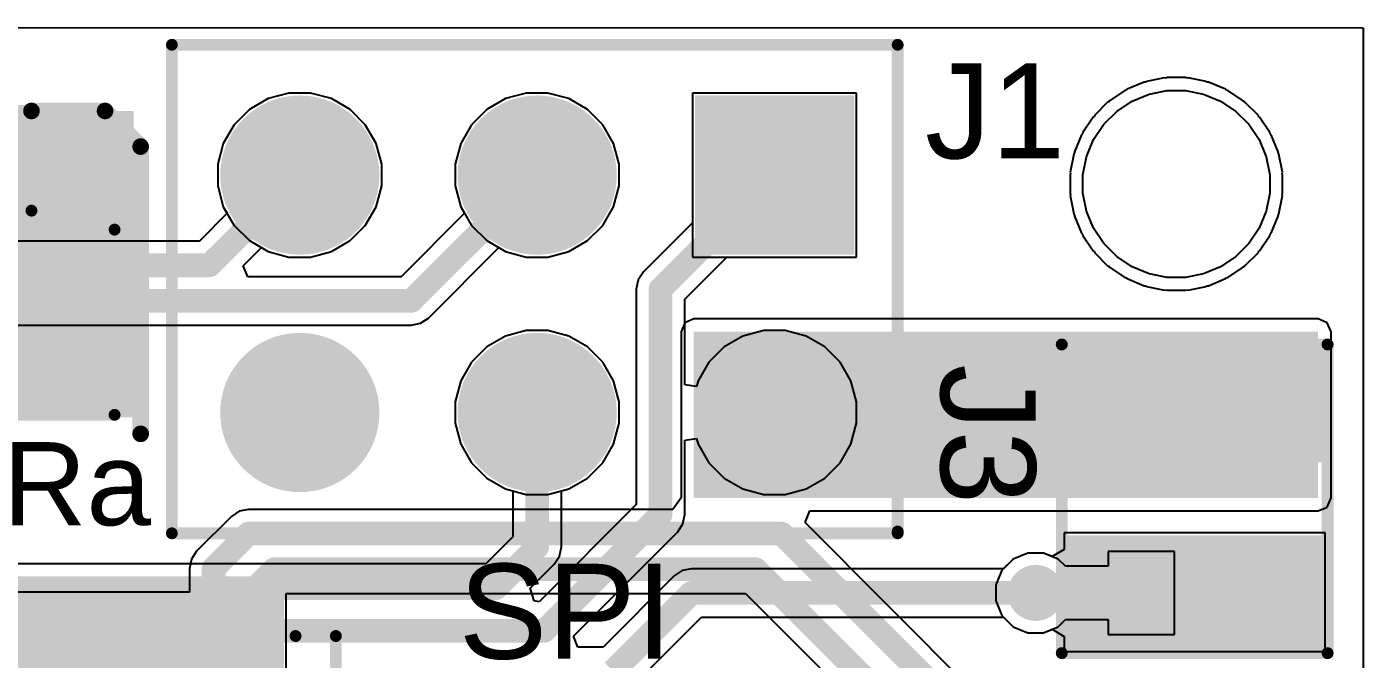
# Model space of a CAD drawing. Header units: millimetres. Extents: x -0.2 to 45, y 0 to 49.7.
# Drawn here: x 30.71 to 45.01, y 42.85 to 49.62 of the extents above; entities that cross this region are included whole.
import ezdxf

# ---------------------------------------------------------------- set-up
doc = ezdxf.new("R2010")
doc.units = ezdxf.units.MM
for name, color, linetype in [('BottomLayer', 5, 'Continuous'), ('BottomPaste', 16, 'Continuous'), ('BottomSolder', 6, 'Continuous'), ('MultiLayer', 9, 'Continuous'), ('PadHoleLayer', 156, 'Continuous'), ('TopLayer', 1, 'Continuous'), ('TopOverlay', 2, 'Continuous'), ('TopPaste', 8, 'Continuous'), ('TopSolder', 216, 'Continuous'), ('ViaHoleLayer', 16, 'Continuous')]:
    doc.layers.add(name, color=color, linetype=linetype)
doc.styles.add('Arial', font='', dxfattribs={"height": 0.2})
doc.styles.get('Arial').set_extended_font_data('Arial')

# ---------------------------------------------------------------- blocks, each defined once
blk = doc.blocks.new('24_QFN__4_4__32')
at = {"layer": 'TopLayer'}
for points in [[(-1.4, 1.525), (-1.4, 2.375), (-1.1, 2.375), (-1.1, 1.525)], [(-0.9, 1.525), (-0.9, 2.375), (-0.6, 2.375), (-0.6, 1.525)], [(-0.4, 1.525), (-0.4, 2.375), (-0.1, 2.375), (-0.1, 1.525)], [(0.1, 1.525), (0.1, 2.375), (0.4, 2.375), (0.4, 1.525)], [(0.6, 1.525), (0.6, 2.375), (0.9, 2.375), (0.9, 1.525)], [(1.1, 1.525), (1.1, 2.375), (1.4, 2.375), (1.4, 1.525)], [(-2.375, 1.4), (-1.525, 1.4), (-1.525, 1.1), (-2.375, 1.1)], [(1.525, 1.4), (2.375, 1.4), (2.375, 1.1), (1.525, 1.1)], [(-1.275, -1.275), (-1.275, 1.275), (1.275, 1.275), (1.275, -1.275)], [(-2.375, 0.9), (-1.525, 0.9), (-1.525, 0.6), (-2.375, 0.6)], [(1.525, 0.9), (2.375, 0.9), (2.375, 0.6), (1.525, 0.6)], [(-2.375, 0.4), (-1.525, 0.4), (-1.525, 0.1), (-2.375, 0.1)], [(1.525, 0.4), (2.375, 0.4), (2.375, 0.1), (1.525, 0.1)], [(-2.375, -0.1), (-1.525, -0.1), (-1.525, -0.4), (-2.375, -0.4)], [(1.525, -0.1), (2.375, -0.1), (2.375, -0.4), (1.525, -0.4)], [(-2.375, -0.6), (-1.525, -0.6), (-1.525, -0.9), (-2.375, -0.9)], [(1.525, -0.6), (2.375, -0.6), (2.375, -0.9), (1.525, -0.9)], [(-2.375, -1.1), (-1.525, -1.1), (-1.525, -1.4), (-2.375, -1.4)], [(1.525, -1.1), (2.375, -1.1), (2.375, -1.4), (1.525, -1.4)], [(-1.1, -1.525), (-1.1, -2.375), (-1.4, -2.375), (-1.4, -1.525)], [(-0.6, -1.525), (-0.6, -2.375), (-0.9, -2.375), (-0.9, -1.525)], [(-0.1, -1.525), (-0.1, -2.375), (-0.4, -2.375), (-0.4, -1.525)], [(0.4, -1.525), (0.4, -2.375), (0.1, -2.375), (0.1, -1.525)], [(0.9, -1.525), (0.9, -2.375), (0.6, -2.375), (0.6, -1.525)], [(1.4, -1.525), (1.4, -2.375), (1.1, -2.375), (1.1, -1.525)]]:
    blk.add_hatch(color=1, dxfattribs=at).paths.add_polyline_path(points)
at = {"layer": 'TopPaste'}
for points in [[(-1.4, 1.525), (-1.4, 2.375), (-1.1, 2.375), (-1.1, 1.525)], [(-0.9, 1.525), (-0.9, 2.375), (-0.6, 2.375), (-0.6, 1.525)], [(-0.4, 1.525), (-0.4, 2.375), (-0.1, 2.375), (-0.1, 1.525)], [(0.1, 1.525), (0.1, 2.375), (0.4, 2.375), (0.4, 1.525)], [(0.6, 1.525), (0.6, 2.375), (0.9, 2.375), (0.9, 1.525)], [(1.1, 1.525), (1.1, 2.375), (1.4, 2.375), (1.4, 1.525)], [(-2.375, 1.4), (-1.525, 1.4), (-1.525, 1.1), (-2.375, 1.1)], [(1.525, 1.4), (2.375, 1.4), (2.375, 1.1), (1.525, 1.1)], [(-1.275, -1.275), (-1.275, 1.275), (1.275, 1.275), (1.275, -1.275)], [(-2.375, 0.9), (-1.525, 0.9), (-1.525, 0.6), (-2.375, 0.6)], [(1.525, 0.9), (2.375, 0.9), (2.375, 0.6), (1.525, 0.6)], [(-2.375, 0.4), (-1.525, 0.4), (-1.525, 0.1), (-2.375, 0.1)], [(1.525, 0.4), (2.375, 0.4), (2.375, 0.1), (1.525, 0.1)], [(-2.375, -0.1), (-1.525, -0.1), (-1.525, -0.4), (-2.375, -0.4)], [(1.525, -0.1), (2.375, -0.1), (2.375, -0.4), (1.525, -0.4)], [(-2.375, -0.6), (-1.525, -0.6), (-1.525, -0.9), (-2.375, -0.9)], [(1.525, -0.6), (2.375, -0.6), (2.375, -0.9), (1.525, -0.9)], [(-2.375, -1.1), (-1.525, -1.1), (-1.525, -1.4), (-2.375, -1.4)], [(1.525, -1.1), (2.375, -1.1), (2.375, -1.4), (1.525, -1.4)], [(-1.1, -1.525), (-1.1, -2.375), (-1.4, -2.375), (-1.4, -1.525)], [(-0.6, -1.525), (-0.6, -2.375), (-0.9, -2.375), (-0.9, -1.525)], [(-0.1, -1.525), (-0.1, -2.375), (-0.4, -2.375), (-0.4, -1.525)], [(0.4, -1.525), (0.4, -2.375), (0.1, -2.375), (0.1, -1.525)], [(0.9, -1.525), (0.9, -2.375), (0.6, -2.375), (0.6, -1.525)], [(1.4, -1.525), (1.4, -2.375), (1.1, -2.375), (1.1, -1.525)]]:
    blk.add_hatch(color=8, dxfattribs=at).paths.add_polyline_path(points)
at = {"layer": 'TopSolder'}
for points in [[(-1.502, 1.423), (-1.502, 2.477), (-0.998, 2.477), (-0.998, 1.423)], [(-1.002, 1.423), (-1.002, 2.477), (-0.498, 2.477), (-0.498, 1.423)], [(-0.502, 1.423), (-0.502, 2.477), (0.002, 2.477), (0.002, 1.423)], [(-0.002, 1.423), (-0.002, 2.477), (0.502, 2.477), (0.502, 1.423)], [(0.498, 1.423), (0.498, 2.477), (1.002, 2.477), (1.002, 1.423)], [(0.998, 1.423), (0.998, 2.477), (1.502, 2.477), (1.502, 1.423)], [(-2.477, 1.502), (-1.423, 1.502), (-1.423, 0.998), (-2.477, 0.998)], [(1.423, 1.502), (2.477, 1.502), (2.477, 0.998), (1.423, 0.998)], [(-1.377, -1.377), (-1.377, 1.377), (1.377, 1.377), (1.377, -1.377)], [(-2.477, 1.002), (-1.423, 1.002), (-1.423, 0.498), (-2.477, 0.498)], [(1.423, 1.002), (2.477, 1.002), (2.477, 0.498), (1.423, 0.498)], [(-2.477, 0.502), (-1.423, 0.502), (-1.423, -0.002), (-2.477, -0.002)], [(1.423, 0.502), (2.477, 0.502), (2.477, -0.002), (1.423, -0.002)], [(-2.477, 0.002), (-1.423, 0.002), (-1.423, -0.502), (-2.477, -0.502)], [(1.423, 0.002), (2.477, 0.002), (2.477, -0.502), (1.423, -0.502)], [(-2.477, -0.498), (-1.423, -0.498), (-1.423, -1.002), (-2.477, -1.002)], [(1.423, -0.498), (2.477, -0.498), (2.477, -1.002), (1.423, -1.002)], [(-2.477, -0.998), (-1.423, -0.998), (-1.423, -1.502), (-2.477, -1.502)], [(1.423, -0.998), (2.477, -0.998), (2.477, -1.502), (1.423, -1.502)], [(-0.998, -1.423), (-0.998, -2.477), (-1.502, -2.477), (-1.502, -1.423)], [(-0.498, -1.423), (-0.498, -2.477), (-1.002, -2.477), (-1.002, -1.423)], [(0.002, -1.423), (0.002, -2.477), (-0.502, -2.477), (-0.502, -1.423)], [(0.502, -1.423), (0.502, -2.477), (-0.002, -2.477), (-0.002, -1.423)], [(1.002, -1.423), (1.002, -2.477), (0.498, -2.477), (0.498, -1.423)], [(1.502, -1.423), (1.502, -2.477), (0.998, -2.477), (0.998, -1.423)]]:
    blk.add_hatch(color=216, dxfattribs=at).paths.add_polyline_path(points)
at = {"layer": 'TopOverlay', "const_width": 0.127}
for points in [[(-2.032, 2.057), (-2.032, 1.626)], [(-2.032, 2.057), (-1.575, 2.057)], [(1.575, 2.057), (2.032, 2.057)], [(2.032, 2.057), (2.032, 1.626)], [(-2.667, 1.372), (-2.54, 1.245)], [(-2.667, 1.372), (-2.667, 1.118)], [(-2.54, 1.245), (-2.667, 1.118)], [(-2.032, -1.626), (-2.032, -2.057)], [(2.032, -1.626), (2.032, -2.057)], [(-2.032, -2.057), (-1.575, -2.057)], [(1.575, -2.057), (2.032, -2.057)]]:
    blk.add_lwpolyline(points, dxfattribs=at)
at = {"layer": 'TopOverlay', "const_width": 0.0635}
for points in [[(-2.064, 2.057, 1), (-2, 2.057, 1)], [(-2.064, 2.057, 1), (-2, 2.057, 1)], [(-1.607, 2.057, 1), (-1.543, 2.057, 1)], [(1.543, 2.057, 1), (1.607, 2.057, 1)], [(2, 2.057, 1), (2.064, 2.057, 1)], [(2, 2.057, 1), (2.064, 2.057, 1)], [(-2.064, 1.626, 1), (-2, 1.626, 1)], [(2, 1.626, 1), (2.064, 1.626, 1)], [(-2.699, 1.372, 1), (-2.635, 1.372, 1)], [(-2.699, 1.372, 1), (-2.635, 1.372, 1)], [(-2.572, 1.245, 1), (-2.508, 1.245, 1)], [(-2.572, 1.245, 1), (-2.508, 1.245, 1)], [(-2.699, 1.118, 1), (-2.635, 1.118, 1)], [(-2.699, 1.118, 1), (-2.635, 1.118, 1)], [(-2.064, -1.626, 1), (-2, -1.626, 1)], [(2, -1.626, 1), (2.064, -1.626, 1)], [(-2.064, -2.057, 1), (-2, -2.057, 1)], [(-2.064, -2.057, 1), (-2, -2.057, 1)], [(-1.607, -2.057, 1), (-1.543, -2.057, 1)], [(1.543, -2.057, 1), (1.607, -2.057, 1)], [(2, -2.057, 1), (2.064, -2.057, 1)], [(2, -2.057, 1), (2.064, -2.057, 1)]]:
    blk.add_lwpolyline(points, format="xyb", close=True, dxfattribs=at)
blk = doc.blocks.new('R___0603_53')
at = {"layer": 'TopLayer'}
for points in [[(-0.381, 0.4445), (-0.381, -0.4445), (-1.143, -0.4445), (-1.143, 0.4445)], [(1.143, 0.4445), (1.143, -0.4445), (0.381, -0.4445), (0.381, 0.4445)]]:
    blk.add_hatch(color=1, dxfattribs=at).paths.add_polyline_path(points)
at = {"layer": 'TopPaste'}
for points in [[(-0.381, 0.4445), (-0.381, -0.4445), (-1.143, -0.4445), (-1.143, 0.4445)], [(1.143, 0.4445), (1.143, -0.4445), (0.381, -0.4445), (0.381, 0.4445)]]:
    blk.add_hatch(color=8, dxfattribs=at).paths.add_polyline_path(points)
at = {"layer": 'TopSolder'}
for points in [[(-0.2794, 0.5461), (-0.2794, -0.5461), (-1.2446, -0.5461), (-1.2446, 0.5461)], [(1.2446, 0.5461), (1.2446, -0.5461), (0.2794, -0.5461), (0.2794, 0.5461)]]:
    blk.add_hatch(color=216, dxfattribs=at).paths.add_polyline_path(points)
at = {"layer": 'TopOverlay', "const_width": 0.127}
for points in [[(1.2192, 0.5334), (-1.2192, 0.5334)], [(-1.2192, 0.5334), (-1.2192, -0.5334)], [(1.2192, 0.5334), (1.2192, -0.5334)], [(1.2192, -0.5334), (-1.2192, -0.5334)]]:
    blk.add_lwpolyline(points, dxfattribs=at)
at = {"layer": 'TopOverlay', "const_width": 0.0635}
for points in [[(-1.25095, 0.5334, 1), (-1.18745, 0.5334, 1)], [(-1.25095, 0.5334, 1), (-1.18745, 0.5334, 1)], [(1.18745, 0.5334, 1), (1.25095, 0.5334, 1)], [(1.18745, 0.5334, 1), (1.25095, 0.5334, 1)], [(-1.25095, -0.5334, 1), (-1.18745, -0.5334, 1)], [(-1.25095, -0.5334, 1), (-1.18745, -0.5334, 1)], [(1.18745, -0.5334, 1), (1.25095, -0.5334, 1)], [(1.18745, -0.5334, 1), (1.25095, -0.5334, 1)]]:
    blk.add_lwpolyline(points, format="xyb", close=True, dxfattribs=at)
blk = doc.blocks.new('R___0402_B_64')
at = {"layer": 'BottomLayer'}
for points in [[(-0.241, 0.318), (-0.241, -0.318), (-0.699, -0.318), (-0.699, 0.318)], [(0.699, 0.318), (0.699, -0.318), (0.241, -0.318), (0.241, 0.318)]]:
    blk.add_hatch(color=5, dxfattribs=at).paths.add_polyline_path(points)
at = {"layer": 'BottomPaste'}
for points in [[(-0.241, 0.318), (-0.241, -0.318), (-0.699, -0.318), (-0.699, 0.318)], [(0.699, 0.318), (0.699, -0.318), (0.241, -0.318), (0.241, 0.318)]]:
    blk.add_hatch(color=16, dxfattribs=at).paths.add_polyline_path(points)
at = {"layer": 'BottomSolder'}
for points in [[(-0.186, 0.373), (-0.186, -0.373), (-0.754, -0.373), (-0.754, 0.373)], [(0.754, 0.373), (0.754, -0.373), (0.186, -0.373), (0.186, 0.373)]]:
    blk.add_hatch(color=6, dxfattribs=at).paths.add_polyline_path(points)
blk = doc.blocks.new('M_S______P___68')
at = {"layer": 'TopLayer'}
for points in [[(-1.508, 1.27), (-0.492, 1.27), (-0.492, -1.27), (-1.508, -1.27)], [(0.492, 1.27), (1.508, 1.27), (1.508, -1.27), (0.492, -1.27)]]:
    blk.add_hatch(color=1, dxfattribs=at).paths.add_polyline_path(points)
at = {"layer": 'TopPaste'}
for points in [[(-1.508, 1.27), (-0.492, 1.27), (-0.492, -1.27), (-1.508, -1.27)], [(0.492, 1.27), (1.508, 1.27), (1.508, -1.27), (0.492, -1.27)]]:
    blk.add_hatch(color=8, dxfattribs=at).paths.add_polyline_path(points)
at = {"layer": 'TopSolder'}
for points in [[(-1.61, 1.372), (-0.39, 1.372), (-0.39, -1.372), (-1.61, -1.372)], [(0.39, 1.372), (1.61, 1.372), (1.61, -1.372), (0.39, -1.372)]]:
    blk.add_hatch(color=216, dxfattribs=at).paths.add_polyline_path(points)
at = {"layer": 'TopOverlay', "const_width": 0.127}
for points in [[(-1.651, -1.422), (-1.651, 1.422)], [(1.651, 1.422), (-1.651, 1.422)], [(1.651, -1.422), (1.651, 1.422)], [(1.651, -1.422), (-1.651, -1.422)]]:
    blk.add_lwpolyline(points, dxfattribs=at)
at = {"layer": 'TopOverlay', "const_width": 0.0635}
for points in [[(-1.683, 1.422, 1), (-1.619, 1.422, 1)], [(-1.683, 1.422, 1), (-1.619, 1.422, 1)], [(1.619, 1.422, 1), (1.683, 1.422, 1)], [(1.619, 1.422, 1), (1.683, 1.422, 1)], [(-1.683, -1.422, 1), (-1.619, -1.422, 1)], [(-1.683, -1.422, 1), (-1.619, -1.422, 1)], [(1.619, -1.422, 1), (1.683, -1.422, 1)], [(1.619, -1.422, 1), (1.683, -1.422, 1)]]:
    blk.add_lwpolyline(points, format="xyb", close=True, dxfattribs=at)
blk = doc.blocks.new('PH_01291_69')
at = {"layer": 'BottomLayer'}
h = blk.add_hatch(color=5, dxfattribs=at)
edge = h.paths.add_edge_path()
edge.add_arc((-2.54, 1.27), 0.75, 0, 360)
h = blk.add_hatch(color=5, dxfattribs=at)
edge = h.paths.add_edge_path()
edge.add_arc((0, 1.27), 0.75, 0, 360)
h = blk.add_hatch(color=5, dxfattribs=at)
edge = h.paths.add_edge_path()
edge.add_arc((2.54, 1.27), 0.75, 0, 360)
blk.add_hatch(color=5, dxfattribs=at).paths.add_polyline_path([(-3.29, -0.52), (-1.79, -0.52), (-1.79, -2.02), (-3.29, -2.02)])
h = blk.add_hatch(color=5, dxfattribs=at)
edge = h.paths.add_edge_path()
edge.add_arc((0, -1.27), 0.75, 0, 360)
h = blk.add_hatch(color=5, dxfattribs=at)
edge = h.paths.add_edge_path()
edge.add_arc((2.54, -1.27), 0.75, 0, 360)
at = {"layer": 'BottomSolder'}
h = blk.add_hatch(color=6, dxfattribs=at)
edge = h.paths.add_edge_path()
edge.add_arc((-2.54, 1.27), 0.852, 0, 360)
h = blk.add_hatch(color=6, dxfattribs=at)
edge = h.paths.add_edge_path()
edge.add_arc((0, 1.27), 0.852, 0, 360)
h = blk.add_hatch(color=6, dxfattribs=at)
edge = h.paths.add_edge_path()
edge.add_arc((2.54, 1.27), 0.852, 0, 360)
blk.add_hatch(color=6, dxfattribs=at).paths.add_polyline_path([(-3.392, -0.418), (-1.688, -0.418), (-1.688, -2.122), (-3.392, -2.122)])
h = blk.add_hatch(color=6, dxfattribs=at)
edge = h.paths.add_edge_path()
edge.add_arc((0, -1.27), 0.852, 0, 360)
h = blk.add_hatch(color=6, dxfattribs=at)
edge = h.paths.add_edge_path()
edge.add_arc((2.54, -1.27), 0.852, 0, 360)
at = {"layer": 'MultiLayer'}
h = blk.add_hatch(color=9, dxfattribs=at)
edge = h.paths.add_edge_path()
edge.add_arc((-2.54, 1.27), 0.75, 0, 360)
h = blk.add_hatch(color=9, dxfattribs=at)
edge = h.paths.add_edge_path()
edge.add_arc((0, 1.27), 0.75, 0, 360)
h = blk.add_hatch(color=9, dxfattribs=at)
edge = h.paths.add_edge_path()
edge.add_arc((2.54, 1.27), 0.75, 0, 360)
blk.add_hatch(color=9, dxfattribs=at).paths.add_polyline_path([(-3.29, -0.52), (-1.79, -0.52), (-1.79, -2.02), (-3.29, -2.02)])
h = blk.add_hatch(color=9, dxfattribs=at)
edge = h.paths.add_edge_path()
edge.add_arc((0, -1.27), 0.75, 0, 360)
h = blk.add_hatch(color=9, dxfattribs=at)
edge = h.paths.add_edge_path()
edge.add_arc((2.54, -1.27), 0.75, 0, 360)
at = {"layer": 'PadHoleLayer'}
h = blk.add_hatch(color=156, dxfattribs=at)
edge = h.paths.add_edge_path()
edge.add_arc((-2.54, 1.27), 0.51, 0, 360)
h = blk.add_hatch(color=156, dxfattribs=at)
edge = h.paths.add_edge_path()
edge.add_arc((0, 1.27), 0.51, 0, 360)
h = blk.add_hatch(color=156, dxfattribs=at)
edge = h.paths.add_edge_path()
edge.add_arc((2.54, 1.27), 0.51, 0, 360)
h = blk.add_hatch(color=156, dxfattribs=at)
edge = h.paths.add_edge_path()
edge.add_arc((-2.54, -1.27), 0.51, 0, 360)
h = blk.add_hatch(color=156, dxfattribs=at)
edge = h.paths.add_edge_path()
edge.add_arc((0, -1.27), 0.51, 0, 360)
h = blk.add_hatch(color=156, dxfattribs=at)
edge = h.paths.add_edge_path()
edge.add_arc((2.54, -1.27), 0.51, 0, 360)
at = {"layer": 'TopLayer'}
h = blk.add_hatch(color=1, dxfattribs=at)
edge = h.paths.add_edge_path()
edge.add_arc((-2.54, 1.27), 0.75, 0, 360)
h = blk.add_hatch(color=1, dxfattribs=at)
edge = h.paths.add_edge_path()
edge.add_arc((0, 1.27), 0.75, 0, 360)
h = blk.add_hatch(color=1, dxfattribs=at)
edge = h.paths.add_edge_path()
edge.add_arc((2.54, 1.27), 0.75, 0, 360)
blk.add_hatch(color=1, dxfattribs=at).paths.add_polyline_path([(-3.29, -0.52), (-1.79, -0.52), (-1.79, -2.02), (-3.29, -2.02)])
h = blk.add_hatch(color=1, dxfattribs=at)
edge = h.paths.add_edge_path()
edge.add_arc((0, -1.27), 0.75, 0, 360)
h = blk.add_hatch(color=1, dxfattribs=at)
edge = h.paths.add_edge_path()
edge.add_arc((2.54, -1.27), 0.75, 0, 360)
at = {"layer": 'TopSolder'}
h = blk.add_hatch(color=216, dxfattribs=at)
edge = h.paths.add_edge_path()
edge.add_arc((-2.54, 1.27), 0.852, 0, 360)
h = blk.add_hatch(color=216, dxfattribs=at)
edge = h.paths.add_edge_path()
edge.add_arc((0, 1.27), 0.852, 0, 360)
h = blk.add_hatch(color=216, dxfattribs=at)
edge = h.paths.add_edge_path()
edge.add_arc((2.54, 1.27), 0.852, 0, 360)
blk.add_hatch(color=216, dxfattribs=at).paths.add_polyline_path([(-3.392, -0.418), (-1.688, -0.418), (-1.688, -2.122), (-3.392, -2.122)])
h = blk.add_hatch(color=216, dxfattribs=at)
edge = h.paths.add_edge_path()
edge.add_arc((0, -1.27), 0.852, 0, 360)
h = blk.add_hatch(color=216, dxfattribs=at)
edge = h.paths.add_edge_path()
edge.add_arc((2.54, -1.27), 0.852, 0, 360)
at = {"layer": 'TopOverlay', "const_width": 0.127}
for points in [[(3.909, 2.562), (-3.858, 2.562)], [(-3.858, 2.543), (-3.858, -2.664)], [(3.909, 2.562), (3.909, -2.664)], [(3.909, -2.664), (-3.858, -2.664)]]:
    blk.add_lwpolyline(points, dxfattribs=at)
at = {"layer": 'TopOverlay', "const_width": 0.0635}
for points in [[(-3.889, 2.562, 1), (-3.826, 2.562, 1)], [(-3.889, 2.543, 1), (-3.826, 2.543, 1)], [(3.877, 2.562, 1), (3.94, 2.562, 1)], [(3.877, 2.562, 1), (3.94, 2.562, 1)], [(-3.889, -2.664, 1), (-3.826, -2.664, 1)], [(-3.889, -2.664, 1), (-3.826, -2.664, 1)], [(3.877, -2.664, 1), (3.94, -2.664, 1)], [(3.877, -2.664, 1), (3.94, -2.664, 1)]]:
    blk.add_lwpolyline(points, format="xyb", close=True, dxfattribs=at)
blk = doc.blocks.new('C___1206_76')
at = {"layer": 'TopLayer'}
for points in [[(-2.032, 0.889), (-0.508, 0.889), (-0.508, -0.889), (-2.032, -0.889)], [(0.508, 0.889), (2.032, 0.889), (2.032, -0.889), (0.508, -0.889)]]:
    blk.add_hatch(color=1, dxfattribs=at).paths.add_polyline_path(points)
at = {"layer": 'TopPaste'}
for points in [[(-2.032, 0.889), (-0.508, 0.889), (-0.508, -0.889), (-2.032, -0.889)], [(0.508, 0.889), (2.032, 0.889), (2.032, -0.889), (0.508, -0.889)]]:
    blk.add_hatch(color=8, dxfattribs=at).paths.add_polyline_path(points)
at = {"layer": 'TopSolder'}
for points in [[(-2.1336, 0.9906), (-0.4064, 0.9906), (-0.4064, -0.9906), (-2.1336, -0.9906)], [(0.4064, 0.9906), (2.1336, 0.9906), (2.1336, -0.9906), (0.4064, -0.9906)]]:
    blk.add_hatch(color=216, dxfattribs=at).paths.add_polyline_path(points)
at = {"layer": 'TopOverlay', "const_width": 0.127}
for points in [[(-2.1336, 0.9906), (-2.1336, -0.9906)], [(-0.6096, 0.9906), (-2.1336, 0.9906)], [(2.1336, 0.9906), (0.6096, 0.9906)], [(2.1336, 0.9906), (2.1336, -0.9906)], [(-0.6096, -0.9906), (-2.1336, -0.9906)], [(2.1336, -0.9906), (0.6096, -0.9906)]]:
    blk.add_lwpolyline(points, dxfattribs=at)
at = {"layer": 'TopOverlay', "const_width": 0.0635}
for points in [[(-2.16535, 0.9906, 1), (-2.10185, 0.9906, 1)], [(-2.16535, 0.9906, 1), (-2.10185, 0.9906, 1)], [(-0.64135, 0.9906, 1), (-0.57785, 0.9906, 1)], [(0.57785, 0.9906, 1), (0.64135, 0.9906, 1)], [(2.10185, 0.9906, 1), (2.16535, 0.9906, 1)], [(2.10185, 0.9906, 1), (2.16535, 0.9906, 1)], [(-2.16535, -0.9906, 1), (-2.10185, -0.9906, 1)], [(-2.16535, -0.9906, 1), (-2.10185, -0.9906, 1)], [(-0.64135, -0.9906, 1), (-0.57785, -0.9906, 1)], [(0.57785, -0.9906, 1), (0.64135, -0.9906, 1)], [(2.10185, -0.9906, 1), (2.16535, -0.9906, 1)], [(2.10185, -0.9906, 1), (2.16535, -0.9906, 1)]]:
    blk.add_lwpolyline(points, format="xyb", close=True, dxfattribs=at)

msp = doc.modelspace()

# ---------------------------------------------------------------- hatches: boundary and pattern name
at = {"layer": 'BottomLayer'}
h = msp.add_hatch(color=5, dxfattribs=at)
edge = h.paths.add_edge_path()
edge.add_arc((31.115, 48.184), 0.3, 0, 360)
h = msp.add_hatch(color=5, dxfattribs=at)
edge = h.paths.add_edge_path()
edge.add_arc((41.504, 43.561), 0.3, 0, 360)
at = {"layer": 'TopLayer'}
for points in [[(29.845, 45.441), (31.852, 45.441), (31.852, 48.717), (29.845, 48.717)], [(37.846, 44.577), (44.526, 44.577), (44.526, 46.355), (37.846, 46.355)]]:
    msp.add_hatch(color=1, dxfattribs=at).paths.add_polyline_path(points)
h = msp.add_hatch(color=1, dxfattribs=at)
edge = h.paths.add_edge_path()
edge.add_arc((31.115, 48.184), 0.3, 0, 360)
h = msp.add_hatch(color=1, dxfattribs=at)
edge = h.paths.add_edge_path()
edge.add_arc((41.504, 43.561), 0.3, 0, 360)
at = {"layer": 'ViaHoleLayer'}
h = msp.add_hatch(color=16, dxfattribs=at)
edge = h.paths.add_edge_path()
edge.add_arc((31.115, 48.184), 0.15, 0, 360)
h = msp.add_hatch(color=16, dxfattribs=at)
edge = h.paths.add_edge_path()
edge.add_arc((41.504, 43.561), 0.15, 0, 360)

# ---------------------------------------------------------------- linework, layer by layer
at = {"layer": 'BottomLayer'}
for p, q in [((0.064, 49.618), (44.996, 49.606)), ((44.996, 49.606), (45.009, 49.601)), ((45.009, 49.601), (45.009, 42.233)), ((42.883, 49.071), (42.69, 49.033)), ((42.897, 49.068), (42.883, 49.071)), ((42.91, 49.074), (42.897, 49.068)), ((43.107, 49.074), (42.91, 49.074)), ((43.12, 49.068), (43.107, 49.074)), ((43.134, 49.071), (43.12, 49.068)), ((43.327, 49.033), (43.134, 49.071)), ((33.514, 48.908), (33.291, 48.849)), ((33.745, 48.908), (33.514, 48.908)), ((33.968, 48.849), (33.745, 48.908)), ((36.054, 48.908), (35.831, 48.849)), ((36.285, 48.908), (36.054, 48.908)), ((36.508, 48.849), (36.285, 48.908)), ((39.587, 48.908), (37.833, 48.908)), ((37.833, 48.908), (37.833, 47.521)), ((39.587, 47.154), (39.587, 48.908)), ((42.459, 48.937), (42.295, 48.827)), ((42.472, 48.939), (42.459, 48.937)), ((42.482, 48.949), (42.472, 48.939)), ((42.664, 49.025), (42.482, 48.949)), ((42.678, 49.025), (42.664, 49.025)), ((42.69, 49.033), (42.678, 49.025)), ((43.339, 49.025), (43.327, 49.033)), ((43.353, 49.025), (43.339, 49.025)), ((43.535, 48.949), (43.353, 49.025)), ((43.545, 48.939), (43.535, 48.949)), ((43.559, 48.937), (43.545, 48.939)), ((43.722, 48.827), (43.559, 48.937)), ((33.291, 48.849), (33.091, 48.733)), ((34.168, 48.733), (33.968, 48.849)), ((35.831, 48.849), (35.631, 48.733)), ((36.708, 48.733), (36.508, 48.849)), ((42.274, 48.81), (42.135, 48.671)), ((42.287, 48.815), (42.274, 48.81)), ((42.295, 48.827), (42.287, 48.815)), ((43.73, 48.815), (43.722, 48.827)), ((43.743, 48.81), (43.73, 48.815)), ((43.883, 48.671), (43.743, 48.81)), ((33.091, 48.733), (32.928, 48.57)), ((34.331, 48.57), (34.168, 48.733)), ((35.631, 48.733), (35.468, 48.57)), ((36.871, 48.57), (36.708, 48.733)), ((42.118, 48.65), (42.008, 48.486)), ((42.129, 48.658), (42.118, 48.65)), ((42.135, 48.671), (42.129, 48.658)), ((43.888, 48.658), (43.883, 48.671)), ((43.9, 48.65), (43.888, 48.658)), ((44.009, 48.486), (43.9, 48.65)), ((32.928, 48.57), (32.812, 48.37)), ((34.447, 48.37), (34.331, 48.57)), ((35.468, 48.57), (35.352, 48.37)), ((36.987, 48.37), (36.871, 48.57)), ((42.008, 48.486), (42.005, 48.472)), ((44.012, 48.472), (44.009, 48.486)), ((32.812, 48.37), (32.753, 48.147)), ((34.507, 48.147), (34.447, 48.37)), ((35.352, 48.37), (35.293, 48.147)), ((37.047, 48.147), (36.987, 48.37)), ((41.995, 48.462), (41.92, 48.28)), ((42.005, 48.472), (41.995, 48.462)), ((44.022, 48.462), (44.012, 48.472)), ((44.097, 48.28), (44.022, 48.462)), ((41.912, 48.255), (41.874, 48.061)), ((41.92, 48.266), (41.912, 48.255)), ((41.92, 48.28), (41.92, 48.266)), ((44.097, 48.266), (44.097, 48.28)), ((44.105, 48.255), (44.097, 48.266)), ((44.143, 48.061), (44.105, 48.255)), ((32.753, 48.147), (32.753, 47.916)), ((34.507, 47.916), (34.507, 48.147)), ((35.293, 48.147), (35.293, 47.916)), ((37.047, 47.916), (37.047, 48.147)), ((41.874, 48.061), (41.876, 48.048)), ((44.141, 48.048), (44.143, 48.061)), ((32.753, 47.916), (32.812, 47.693)), ((34.447, 47.693), (34.507, 47.916)), ((35.293, 47.916), (35.352, 47.693)), ((36.987, 47.693), (37.047, 47.916)), ((41.876, 48.048), (41.871, 48.035)), ((41.871, 48.035), (41.871, 47.838)), ((44.146, 48.035), (44.141, 48.048)), ((44.146, 47.838), (44.146, 48.035)), ((41.871, 47.838), (41.876, 47.825)), ((41.876, 47.825), (41.874, 47.811)), ((41.874, 47.811), (41.912, 47.618)), ((44.105, 47.618), (44.143, 47.811)), ((44.141, 47.825), (44.146, 47.838)), ((44.143, 47.811), (44.141, 47.825)), ((32.854, 47.622), (32.557, 47.325)), ((32.812, 47.693), (32.854, 47.622)), ((34.331, 47.493), (34.447, 47.693)), ((35.394, 47.622), (34.716, 46.944)), ((35.352, 47.693), (35.394, 47.622)), ((36.871, 47.493), (36.987, 47.693)), ((34.168, 47.33), (34.331, 47.493)), ((36.708, 47.33), (36.871, 47.493)), ((37.833, 47.521), (37.307, 46.995)), ((41.912, 47.618), (41.92, 47.606)), ((41.92, 47.606), (41.92, 47.592)), ((41.92, 47.592), (41.995, 47.41)), ((44.022, 47.41), (44.097, 47.592)), ((44.097, 47.606), (44.105, 47.618)), ((44.097, 47.592), (44.097, 47.606)), ((41.995, 47.41), (42.005, 47.4)), ((42.005, 47.4), (42.008, 47.386)), ((42.008, 47.386), (42.118, 47.222)), ((43.9, 47.222), (44.009, 47.386)), ((44.009, 47.386), (44.012, 47.4)), ((44.012, 47.4), (44.022, 47.41)), ((32.557, 47.325), (26.919, 47.325)), ((33.026, 47.062), (33.22, 47.255)), ((33.22, 47.255), (33.291, 47.214)), ((33.291, 47.214), (33.514, 47.154)), ((33.745, 47.154), (33.968, 47.214)), ((33.968, 47.214), (34.168, 47.33)), ((35.007, 46.502), (35.76, 47.255)), ((35.76, 47.255), (35.831, 47.214)), ((35.831, 47.214), (36.054, 47.154)), ((36.285, 47.154), (36.508, 47.214)), ((36.508, 47.214), (36.708, 47.33)), ((42.118, 47.222), (42.129, 47.214)), ((42.129, 47.214), (42.135, 47.201)), ((42.135, 47.201), (42.274, 47.062)), ((43.743, 47.062), (43.883, 47.201)), ((43.883, 47.201), (43.888, 47.214)), ((43.888, 47.214), (43.9, 47.222)), ((33.075, 46.944), (33.026, 47.062)), ((33.514, 47.154), (33.745, 47.154)), ((36.054, 47.154), (36.285, 47.154)), ((37.749, 46.705), (38.199, 47.154)), ((38.199, 47.154), (39.587, 47.154)), ((42.274, 47.062), (42.287, 47.057)), ((42.287, 47.057), (42.295, 47.045)), ((43.722, 47.045), (43.73, 47.057)), ((43.73, 47.057), (43.743, 47.062)), ((34.716, 46.944), (33.075, 46.944)), ((37.251, 46.911), (37.231, 46.812)), ((37.307, 46.995), (37.251, 46.911)), ((42.295, 47.045), (42.459, 46.936)), ((42.459, 46.936), (42.472, 46.933)), ((42.472, 46.933), (42.482, 46.923)), ((42.482, 46.923), (42.664, 46.848)), ((43.353, 46.848), (43.535, 46.923)), ((43.535, 46.923), (43.545, 46.933)), ((43.545, 46.933), (43.559, 46.936)), ((43.559, 46.936), (43.722, 47.045)), ((37.231, 46.812), (37.231, 44.506)), ((42.664, 46.848), (42.678, 46.848)), ((42.678, 46.848), (42.69, 46.84)), ((42.69, 46.84), (42.883, 46.801)), ((42.883, 46.801), (42.897, 46.804)), ((42.897, 46.804), (42.91, 46.799)), ((42.91, 46.799), (43.107, 46.799)), ((43.107, 46.799), (43.12, 46.804)), ((43.12, 46.804), (43.134, 46.801)), ((43.134, 46.801), (43.327, 46.84)), ((43.327, 46.84), (43.339, 46.848)), ((43.339, 46.848), (43.353, 46.848)), ((37.749, 45.787), (37.749, 46.705)), ((34.923, 46.446), (35.007, 46.502)), ((17.481, 46.426), (34.823, 46.426)), ((34.823, 46.426), (34.923, 46.446)), ((36.054, 46.368), (35.831, 46.309)), ((36.285, 46.368), (36.054, 46.368)), ((36.508, 46.309), (36.285, 46.368)), ((38.594, 46.368), (38.371, 46.309)), ((38.825, 46.368), (38.594, 46.368)), ((39.048, 46.309), (38.825, 46.368)), ((35.631, 46.193), (35.468, 46.03)), ((35.831, 46.309), (35.631, 46.193)), ((36.708, 46.193), (36.508, 46.309)), ((36.871, 46.03), (36.708, 46.193)), ((38.171, 46.193), (38.008, 46.03)), ((38.371, 46.309), (38.171, 46.193)), ((39.248, 46.193), (39.048, 46.309)), ((39.411, 46.03), (39.248, 46.193)), ((35.468, 46.03), (35.352, 45.83)), ((36.987, 45.83), (36.871, 46.03)), ((38.008, 46.03), (37.892, 45.83)), ((39.527, 45.83), (39.411, 46.03)), ((35.352, 45.83), (35.293, 45.607)), ((37.047, 45.607), (36.987, 45.83)), ((37.876, 45.77), (37.749, 45.787)), ((37.892, 45.83), (37.876, 45.77)), ((39.587, 45.607), (39.527, 45.83)), ((35.293, 45.607), (35.293, 45.376)), ((37.047, 45.376), (37.047, 45.607)), ((39.587, 45.376), (39.587, 45.607)), ((35.293, 45.376), (35.352, 45.153)), ((36.987, 45.153), (37.047, 45.376)), ((39.527, 45.153), (39.587, 45.376)), ((37.749, 45.196), (37.876, 45.213)), ((37.749, 44.399), (37.749, 45.196)), ((37.876, 45.213), (37.892, 45.153)), ((35.352, 45.153), (35.468, 44.953)), ((36.871, 44.953), (36.987, 45.153)), ((37.892, 45.153), (38.008, 44.953)), ((39.411, 44.953), (39.527, 45.153)), ((35.468, 44.953), (35.631, 44.79)), ((36.708, 44.79), (36.871, 44.953)), ((38.008, 44.953), (38.171, 44.79)), ((39.248, 44.79), (39.411, 44.953)), ((35.631, 44.79), (35.831, 44.674)), ((36.508, 44.674), (36.708, 44.79)), ((38.171, 44.79), (38.371, 44.674)), ((39.048, 44.674), (39.248, 44.79)), ((35.831, 44.674), (35.911, 44.653)), ((35.911, 44.653), (35.911, 44.16)), ((36.429, 44.653), (36.508, 44.674)), ((36.429, 44.053), (36.429, 44.653)), ((38.371, 44.674), (38.594, 44.614)), ((38.825, 44.614), (39.048, 44.674)), ((37.231, 44.506), (36.192, 43.467)), ((38.594, 44.614), (38.825, 44.614)), ((37.73, 44.3), (37.749, 44.399)), ((36.557, 43.099), (37.674, 44.216)), ((37.674, 44.216), (37.73, 44.3)), ((35.911, 44.16), (35.622, 43.871)), ((36.409, 43.953), (36.429, 44.053)), ((36.353, 43.869), (36.409, 43.953)), ((41.262, 43.923), (41.159, 43.82)), ((41.419, 43.988), (41.262, 43.923)), ((41.589, 43.988), (41.419, 43.988)), ((41.745, 43.923), (41.589, 43.988)), ((41.823, 43.846), (41.745, 43.923)), ((42.99, 44.005), (42.278, 44.005)), ((42.278, 44.005), (42.278, 43.846)), ((42.99, 43.116), (42.99, 44.005)), ((35.622, 43.871), (30.414, 43.871)), ((36.095, 43.612), (36.353, 43.869)), ((37.722, 43.8), (37.637, 43.744)), ((37.821, 43.82), (37.722, 43.8)), ((41.159, 43.82), (37.821, 43.82)), ((42.278, 43.846), (41.823, 43.846)), ((37.637, 43.744), (36.875, 42.982)), ((36.139, 43.476), (36.095, 43.612)), ((36.192, 43.467), (36.139, 43.476)), ((37.166, 42.54), (37.928, 43.302)), ((37.928, 43.302), (41.159, 43.302)), ((41.159, 43.302), (41.262, 43.199)), ((41.262, 43.199), (41.419, 43.134)), ((41.589, 43.134), (41.745, 43.199)), ((41.745, 43.199), (41.823, 43.276)), ((41.823, 43.276), (42.278, 43.276)), ((42.278, 43.276), (42.278, 43.116)), ((36.605, 42.982), (36.557, 43.099)), ((41.419, 43.134), (41.589, 43.134)), ((42.278, 43.116), (42.99, 43.116)), ((36.875, 42.982), (36.605, 42.982))]:
    msp.add_line(p, q, dxfattribs=at)
for points, const_width in [([(32.664, 47.066), (33.63, 48.031)], 0.254), ([(34.823, 46.685), (36.17, 48.031)], 0.254), ([(37.49, 46.812), (38.71, 48.031)], 0.254), ([(17.19, 47.066), (32.664, 47.066)], 0.254), ([(37.49, 44.399), (37.49, 46.812)], 0.254), ([(17.374, 46.685), (34.823, 46.685)], 0.254), ([(36.17, 44.053), (36.17, 45.491)], 0.254), ([(36.246, 43.155), (37.49, 44.399)], 0.254), ([(35.729, 43.612), (36.17, 44.053)], 0.254), ([(30.414, 43.612), (35.729, 43.612)], 0.254), ([(36.982, 42.723), (37.821, 43.561)], 0.254), ([(37.821, 43.561), (41.504, 43.561)], 0.254), ([(41.504, 43.561), (42.634, 43.561)], 0.305), ([(30.582, 43.155), (36.246, 43.155)], 0.254)]:
    msp.add_lwpolyline(points, dxfattribs=dict(at, const_width=const_width))
for points, const_width in [([(33.566, 48.031, 1), (33.693, 48.031, 1)], 0.127), ([(36.106, 48.031, 1), (36.233, 48.031, 1)], 0.127), ([(38.646, 48.031, 1), (38.773, 48.031, 1)], 0.127), ([(32.601, 47.066, 1), (32.728, 47.066, 1)], 0.127), ([(32.601, 47.066, 1), (32.728, 47.066, 1)], 0.127), ([(37.427, 46.812, 1), (37.554, 46.812, 1)], 0.127), ([(37.427, 46.812, 1), (37.554, 46.812, 1)], 0.127), ([(34.76, 46.685, 1), (34.887, 46.685, 1)], 0.127), ([(34.76, 46.685, 1), (34.887, 46.685, 1)], 0.127), ([(36.106, 45.491, 1), (36.233, 45.491, 1)], 0.127), ([(37.427, 44.399, 1), (37.554, 44.399, 1)], 0.127), ([(37.427, 44.399, 1), (37.554, 44.399, 1)], 0.127), ([(36.106, 44.053, 1), (36.233, 44.053, 1)], 0.127), ([(36.106, 44.053, 1), (36.233, 44.053, 1)], 0.127), ([(35.665, 43.612, 1), (35.792, 43.612, 1)], 0.127), ([(35.665, 43.612, 1), (35.792, 43.612, 1)], 0.127), ([(37.757, 43.561, 1), (37.884, 43.561, 1)], 0.127), ([(37.757, 43.561, 1), (37.884, 43.561, 1)], 0.127), ([(41.427, 43.561, 1), (41.58, 43.561, 1)], 0.152), ([(41.44, 43.561, 1), (41.567, 43.561, 1)], 0.127), ([(42.558, 43.561, 1), (42.71, 43.561, 1)], 0.152), ([(36.182, 43.155, 1), (36.309, 43.155, 1)], 0.127), ([(36.182, 43.155, 1), (36.309, 43.155, 1)], 0.127)]:
    msp.add_lwpolyline(points, format="xyb", close=True, dxfattribs=dict(at, const_width=const_width))
at = {"layer": 'MultiLayer'}
for p, q in [((42.717, 48.898), (42.91, 48.936)), ((42.91, 48.936), (43.009, 48.936)), ((43.009, 48.936), (43.107, 48.936)), ((43.107, 48.936), (43.3, 48.898)), ((42.371, 48.713), (42.535, 48.822)), ((42.535, 48.822), (42.717, 48.898)), ((43.3, 48.898), (43.482, 48.822)), ((43.482, 48.822), (43.646, 48.713)), ((42.232, 48.574), (42.371, 48.713)), ((43.646, 48.713), (43.785, 48.574)), ((42.122, 48.41), (42.232, 48.574)), ((43.785, 48.574), (43.895, 48.41)), ((42.047, 48.228), (42.122, 48.41)), ((43.895, 48.41), (43.97, 48.228)), ((42.009, 48.035), (42.047, 48.228)), ((43.97, 48.228), (44.009, 48.035)), ((42.009, 47.936), (42.009, 48.035)), ((42.009, 47.838), (42.009, 47.936)), ((44.009, 48.035), (44.009, 47.936)), ((44.009, 47.936), (44.009, 47.838)), ((42.047, 47.644), (42.009, 47.838)), ((44.009, 47.838), (43.97, 47.644)), ((42.122, 47.462), (42.047, 47.644)), ((43.97, 47.644), (43.895, 47.462)), ((42.232, 47.299), (42.122, 47.462)), ((43.895, 47.462), (43.785, 47.299)), ((42.371, 47.159), (42.232, 47.299)), ((43.785, 47.299), (43.646, 47.159)), ((42.535, 47.05), (42.371, 47.159)), ((42.717, 46.975), (42.535, 47.05)), ((43.482, 47.05), (43.3, 46.975)), ((43.646, 47.159), (43.482, 47.05)), ((42.91, 46.936), (42.717, 46.975)), ((43.009, 46.936), (42.91, 46.936)), ((43.009, 46.936), (43.009, 46.936)), ((43.107, 46.936), (43.009, 46.936)), ((43.3, 46.975), (43.107, 46.936))]:
    msp.add_line(p, q, dxfattribs=at)
at = {"layer": 'TopLayer'}
for p, q in [((29.286, 49.61), (44.996, 49.606)), ((44.996, 49.606), (45.009, 49.601)), ((45.009, 49.601), (45.009, 42.233)), ((42.883, 49.071), (42.69, 49.033)), ((42.897, 49.068), (42.883, 49.071)), ((42.91, 49.074), (42.897, 49.068)), ((43.107, 49.074), (42.91, 49.074)), ((43.12, 49.068), (43.107, 49.074)), ((43.134, 49.071), (43.12, 49.068)), ((43.327, 49.033), (43.134, 49.071)), ((33.514, 48.908), (33.291, 48.849)), ((33.745, 48.908), (33.514, 48.908)), ((33.968, 48.849), (33.745, 48.908)), ((36.054, 48.908), (35.831, 48.849)), ((36.285, 48.908), (36.054, 48.908)), ((36.508, 48.849), (36.285, 48.908)), ((39.587, 48.908), (37.833, 48.908)), ((37.833, 48.908), (37.833, 47.154)), ((39.587, 47.154), (39.587, 48.908)), ((42.459, 48.937), (42.295, 48.827)), ((42.472, 48.939), (42.459, 48.937)), ((42.482, 48.949), (42.472, 48.939)), ((42.664, 49.025), (42.482, 48.949)), ((42.678, 49.025), (42.664, 49.025)), ((42.69, 49.033), (42.678, 49.025)), ((43.339, 49.025), (43.327, 49.033)), ((43.353, 49.025), (43.339, 49.025)), ((43.535, 48.949), (43.353, 49.025)), ((43.545, 48.939), (43.535, 48.949)), ((43.559, 48.937), (43.545, 48.939)), ((43.722, 48.827), (43.559, 48.937)), ((33.291, 48.849), (33.091, 48.733)), ((34.168, 48.733), (33.968, 48.849)), ((35.831, 48.849), (35.631, 48.733)), ((36.708, 48.733), (36.508, 48.849)), ((42.274, 48.81), (42.135, 48.671)), ((42.287, 48.815), (42.274, 48.81)), ((42.295, 48.827), (42.287, 48.815)), ((43.73, 48.815), (43.722, 48.827)), ((43.743, 48.81), (43.73, 48.815)), ((43.883, 48.671), (43.743, 48.81)), ((33.091, 48.733), (32.928, 48.57)), ((34.331, 48.57), (34.168, 48.733)), ((35.631, 48.733), (35.468, 48.57)), ((36.871, 48.57), (36.708, 48.733)), ((42.118, 48.65), (42.008, 48.486)), ((42.129, 48.658), (42.118, 48.65)), ((42.135, 48.671), (42.129, 48.658)), ((43.888, 48.658), (43.883, 48.671)), ((43.9, 48.65), (43.888, 48.658)), ((44.009, 48.486), (43.9, 48.65)), ((32.928, 48.57), (32.812, 48.37)), ((34.447, 48.37), (34.331, 48.57)), ((35.468, 48.57), (35.352, 48.37)), ((36.987, 48.37), (36.871, 48.57)), ((42.008, 48.486), (42.005, 48.472)), ((44.012, 48.472), (44.009, 48.486)), ((32.812, 48.37), (32.753, 48.147)), ((34.507, 48.147), (34.447, 48.37)), ((35.352, 48.37), (35.293, 48.147)), ((37.047, 48.147), (36.987, 48.37)), ((41.995, 48.462), (41.92, 48.28)), ((42.005, 48.472), (41.995, 48.462)), ((44.022, 48.462), (44.012, 48.472)), ((44.097, 48.28), (44.022, 48.462)), ((41.912, 48.255), (41.874, 48.061)), ((41.92, 48.266), (41.912, 48.255)), ((41.92, 48.28), (41.92, 48.266)), ((44.097, 48.266), (44.097, 48.28)), ((44.105, 48.255), (44.097, 48.266)), ((44.143, 48.061), (44.105, 48.255)), ((32.753, 48.147), (32.753, 47.916)), ((34.507, 47.916), (34.507, 48.147)), ((35.293, 48.147), (35.293, 47.916)), ((37.047, 47.916), (37.047, 48.147)), ((41.874, 48.061), (41.876, 48.048)), ((44.141, 48.048), (44.143, 48.061)), ((32.753, 47.916), (32.812, 47.693)), ((34.447, 47.693), (34.507, 47.916)), ((35.293, 47.916), (35.352, 47.693)), ((36.987, 47.693), (37.047, 47.916)), ((41.876, 48.048), (41.871, 48.035)), ((41.871, 48.035), (41.871, 47.838)), ((44.146, 48.035), (44.141, 48.048)), ((44.146, 47.838), (44.146, 48.035)), ((41.871, 47.838), (41.876, 47.825)), ((41.876, 47.825), (41.874, 47.811)), ((41.874, 47.811), (41.912, 47.618)), ((44.105, 47.618), (44.143, 47.811)), ((44.141, 47.825), (44.146, 47.838)), ((44.143, 47.811), (44.141, 47.825)), ((32.812, 47.693), (32.928, 47.493)), ((34.331, 47.493), (34.447, 47.693)), ((35.352, 47.693), (35.468, 47.493)), ((36.871, 47.493), (36.987, 47.693)), ((32.928, 47.493), (33.091, 47.33)), ((34.168, 47.33), (34.331, 47.493)), ((35.468, 47.493), (35.631, 47.33)), ((36.708, 47.33), (36.871, 47.493)), ((41.912, 47.618), (41.92, 47.606)), ((41.92, 47.606), (41.92, 47.592)), ((41.92, 47.592), (41.995, 47.41)), ((44.022, 47.41), (44.097, 47.592)), ((44.097, 47.606), (44.105, 47.618)), ((44.097, 47.592), (44.097, 47.606)), ((41.995, 47.41), (42.005, 47.4)), ((42.005, 47.4), (42.008, 47.386)), ((42.008, 47.386), (42.118, 47.222)), ((43.9, 47.222), (44.009, 47.386)), ((44.009, 47.386), (44.012, 47.4)), ((44.012, 47.4), (44.022, 47.41)), ((33.091, 47.33), (33.291, 47.214)), ((33.291, 47.214), (33.514, 47.154)), ((33.745, 47.154), (33.968, 47.214)), ((33.968, 47.214), (34.168, 47.33)), ((35.631, 47.33), (35.831, 47.214)), ((35.831, 47.214), (36.054, 47.154)), ((36.285, 47.154), (36.508, 47.214)), ((36.508, 47.214), (36.708, 47.33)), ((42.118, 47.222), (42.129, 47.214)), ((42.129, 47.214), (42.135, 47.201)), ((42.135, 47.201), (42.274, 47.062)), ((43.743, 47.062), (43.883, 47.201)), ((43.883, 47.201), (43.888, 47.214)), ((43.888, 47.214), (43.9, 47.222)), ((33.514, 47.154), (33.745, 47.154)), ((36.054, 47.154), (36.285, 47.154)), ((37.833, 47.154), (39.587, 47.154)), ((42.274, 47.062), (42.287, 47.057)), ((42.287, 47.057), (42.295, 47.045)), ((43.722, 47.045), (43.73, 47.057)), ((43.73, 47.057), (43.743, 47.062)), ((42.295, 47.045), (42.459, 46.936)), ((42.459, 46.936), (42.472, 46.933)), ((42.472, 46.933), (42.482, 46.923)), ((42.482, 46.923), (42.664, 46.848)), ((43.353, 46.848), (43.535, 46.923)), ((43.535, 46.923), (43.545, 46.933)), ((43.545, 46.933), (43.559, 46.936)), ((43.559, 46.936), (43.722, 47.045)), ((42.664, 46.848), (42.678, 46.848)), ((42.678, 46.848), (42.69, 46.84)), ((42.69, 46.84), (42.883, 46.801)), ((42.883, 46.801), (42.897, 46.804)), ((42.897, 46.804), (42.91, 46.799)), ((42.91, 46.799), (43.107, 46.799)), ((43.107, 46.799), (43.12, 46.804)), ((43.12, 46.804), (43.134, 46.801)), ((43.134, 46.801), (43.327, 46.84)), ((43.327, 46.84), (43.339, 46.848)), ((43.339, 46.848), (43.353, 46.848)), ((37.846, 46.492), (37.749, 46.452)), ((44.526, 46.492), (37.846, 46.492)), ((44.623, 46.452), (44.526, 46.492)), ((36.054, 46.368), (35.831, 46.309)), ((36.285, 46.368), (36.054, 46.368)), ((36.508, 46.309), (36.285, 46.368)), ((37.749, 46.452), (37.709, 46.355)), ((37.709, 46.355), (37.709, 44.577)), ((44.664, 46.355), (44.623, 46.452)), ((44.664, 44.577), (44.664, 46.355)), ((35.631, 46.193), (35.468, 46.03)), ((35.831, 46.309), (35.631, 46.193)), ((36.708, 46.193), (36.508, 46.309)), ((36.871, 46.03), (36.708, 46.193)), ((35.468, 46.03), (35.352, 45.83)), ((36.987, 45.83), (36.871, 46.03)), ((35.352, 45.83), (35.293, 45.607)), ((37.047, 45.607), (36.987, 45.83)), ((35.293, 45.607), (35.293, 45.376)), ((37.047, 45.376), (37.047, 45.607)), ((35.293, 45.376), (35.352, 45.153)), ((36.987, 45.153), (37.047, 45.376)), ((35.352, 45.153), (35.468, 44.953)), ((36.871, 44.953), (36.987, 45.153)), ((35.468, 44.953), (35.631, 44.79)), ((36.708, 44.79), (36.871, 44.953)), ((35.631, 44.79), (35.831, 44.674)), ((36.508, 44.674), (36.708, 44.79)), ((35.831, 44.674), (36.054, 44.614)), ((36.285, 44.614), (36.508, 44.674)), ((36.054, 44.614), (36.285, 44.614)), ((37.709, 44.577), (37.622, 44.455)), ((44.526, 44.44), (44.623, 44.48)), ((44.623, 44.48), (44.664, 44.577)), ((32.898, 44.379), (32.526, 44.007)), ((32.982, 44.435), (32.898, 44.379)), ((33.081, 44.455), (32.982, 44.435)), ((37.622, 44.455), (33.081, 44.455)), ((39.036, 44.313), (39.088, 44.44)), ((39.088, 44.44), (44.526, 44.44)), ((41.073, 42.275), (39.036, 44.313)), ((44.602, 44.203), (41.808, 44.203)), ((41.808, 44.203), (41.808, 44.026)), ((44.602, 42.933), (44.602, 44.203)), ((32.47, 43.923), (32.45, 43.824)), ((32.526, 44.007), (32.47, 43.923)), ((41.262, 43.923), (41.142, 43.803)), ((41.419, 43.988), (41.262, 43.923)), ((41.589, 43.988), (41.419, 43.988)), ((41.681, 43.95), (41.589, 43.988)), ((41.808, 44.026), (41.681, 43.95)), ((32.45, 43.824), (32.45, 43.57)), ((41.142, 43.803), (41.077, 43.646)), ((41.077, 43.646), (41.077, 43.476)), ((32.45, 43.57), (30.432, 43.57)), ((33.486, 42.595), (33.486, 43.556)), ((33.486, 43.556), (38.399, 43.556)), ((38.399, 43.556), (41.57, 40.385)), ((41.077, 43.476), (41.142, 43.319)), ((41.142, 43.319), (41.262, 43.199)), ((41.262, 43.199), (41.419, 43.134)), ((41.419, 43.134), (41.589, 43.134)), ((41.589, 43.134), (41.681, 43.172)), ((41.681, 43.172), (41.808, 43.096)), ((41.808, 43.096), (41.808, 42.933)), ((41.808, 42.933), (44.602, 42.933))]:
    msp.add_line(p, q, dxfattribs=at)
for points, const_width in [([(30.302, 48.184), (31.115, 48.184)], 0.635), ([(31.115, 46.787), (31.115, 48.184)], 0.635), ([(30.785, 46.457), (31.115, 46.787)], 0.635), ([(42.215, 45.39), (42.443, 45.618)], 0.635), ([(42.443, 45.618), (43.205, 45.618)], 0.635), ([(32.709, 43.824), (33.081, 44.196)], 0.254), ([(33.081, 44.196), (38.786, 44.196)], 0.254), ([(38.786, 44.196), (40.966, 42.016)], 0.254), ([(32.709, 43.018), (32.709, 43.824)], 0.254), ([(33.209, 43.666), (33.358, 43.815)], 0.254), ([(33.358, 43.815), (38.506, 43.815)], 0.254), ([(38.506, 43.815), (41.754, 40.568)], 0.254), ([(33.209, 43.018), (33.209, 43.666)], 0.254), ([(41.504, 43.561), (43.199, 43.561)], 0.305)]:
    msp.add_lwpolyline(points, dxfattribs=dict(at, const_width=const_width))
for points, const_width in [([(30.956, 48.184, 1), (31.274, 48.184, 1)], 0.318), ([(30.956, 48.184, 1), (31.274, 48.184, 1)], 0.318), ([(30.956, 46.787, 1), (31.274, 46.787, 1)], 0.318), ([(30.956, 46.787, 1), (31.274, 46.787, 1)], 0.318), ([(30.626, 46.457, 1), (30.944, 46.457, 1)], 0.318), ([(42.285, 45.618, 1), (42.602, 45.618, 1)], 0.318), ([(42.285, 45.618, 1), (42.602, 45.618, 1)], 0.318), ([(43.047, 45.618, 1), (43.364, 45.618, 1)], 0.318), ([(42.056, 45.39, 1), (42.374, 45.39, 1)], 0.318), ([(33.018, 44.196, 1), (33.145, 44.196, 1)], 0.127), ([(33.018, 44.196, 1), (33.145, 44.196, 1)], 0.127), ([(38.722, 44.196, 1), (38.849, 44.196, 1)], 0.127), ([(38.722, 44.196, 1), (38.849, 44.196, 1)], 0.127), ([(32.646, 43.824, 1), (32.773, 43.824, 1)], 0.127), ([(32.646, 43.824, 1), (32.773, 43.824, 1)], 0.127), ([(33.294, 43.815, 1), (33.421, 43.815, 1)], 0.127), ([(33.294, 43.815, 1), (33.421, 43.815, 1)], 0.127), ([(38.443, 43.815, 1), (38.57, 43.815, 1)], 0.127), ([(38.443, 43.815, 1), (38.57, 43.815, 1)], 0.127), ([(33.146, 43.666, 1), (33.273, 43.666, 1)], 0.127), ([(33.146, 43.666, 1), (33.273, 43.666, 1)], 0.127), ([(41.427, 43.561, 1), (41.58, 43.561, 1)], 0.152), ([(43.123, 43.561, 1), (43.275, 43.561, 1)], 0.152), ([(32.646, 43.018, 1), (32.773, 43.018, 1)], 0.127), ([(33.146, 43.018, 1), (33.273, 43.018, 1)], 0.127)]:
    msp.add_lwpolyline(points, format="xyb", close=True, dxfattribs=dict(at, const_width=const_width))
at = {"layer": 'TopOverlay', "const_width": 0.178}
for points in [[(30.759, 48.717), (31.547, 48.717)], [(31.547, 48.717), (31.928, 48.336)], [(31.928, 45.263), (31.928, 48.336)]]:
    msp.add_lwpolyline(points, dxfattribs=at)
at = {"layer": 'TopOverlay', "const_width": 0.0889}
for points in [[(30.715, 48.717, 1), (30.804, 48.717, 1)], [(31.502, 48.717, 1), (31.591, 48.717, 1)], [(31.502, 48.717, 1), (31.591, 48.717, 1)], [(31.883, 48.336, 1), (31.972, 48.336, 1)], [(31.883, 48.336, 1), (31.972, 48.336, 1)], [(31.883, 45.263, 1), (31.972, 45.263, 1)]]:
    msp.add_lwpolyline(points, format="xyb", close=True, dxfattribs=at)

# ---------------------------------------------------------------- block references
for name, p, rotation in [('PH_01291_69', (36.17, 46.761), 180), ('R___0603_53', (29.54, 48.184), 180), ('C___1206_76', (29.515, 46.457), 180), ('M_S______P___68', (43.205, 44.568), 270), ('R___0402_B_64', (43.104, 43.561), 180), ('24_QFN__4_4__32', (31.959, 41.068), 90)]:
    msp.add_blockref(name, p, dxfattribs=dict(rotation=rotation))

# ---------------------------------------------------------------- texts
at = {"layer": 'TopOverlay', "style": 'Arial'}
for s, height, p in [('J1', 1.016, (40.319, 48.209)), ('Ra', 0.889, (30.451, 44.285))]:
    msp.add_text(s, height=height, dxfattribs=at).set_placement(p)
for s, rotation, p in [('J3', 270, (40.488, 46.008)), ('SPI', 360, (35.331, 42.857))]:
    msp.add_text(s, height=1.016, rotation=rotation, dxfattribs=at).set_placement(p)

doc.saveas('drawing.dxf')
